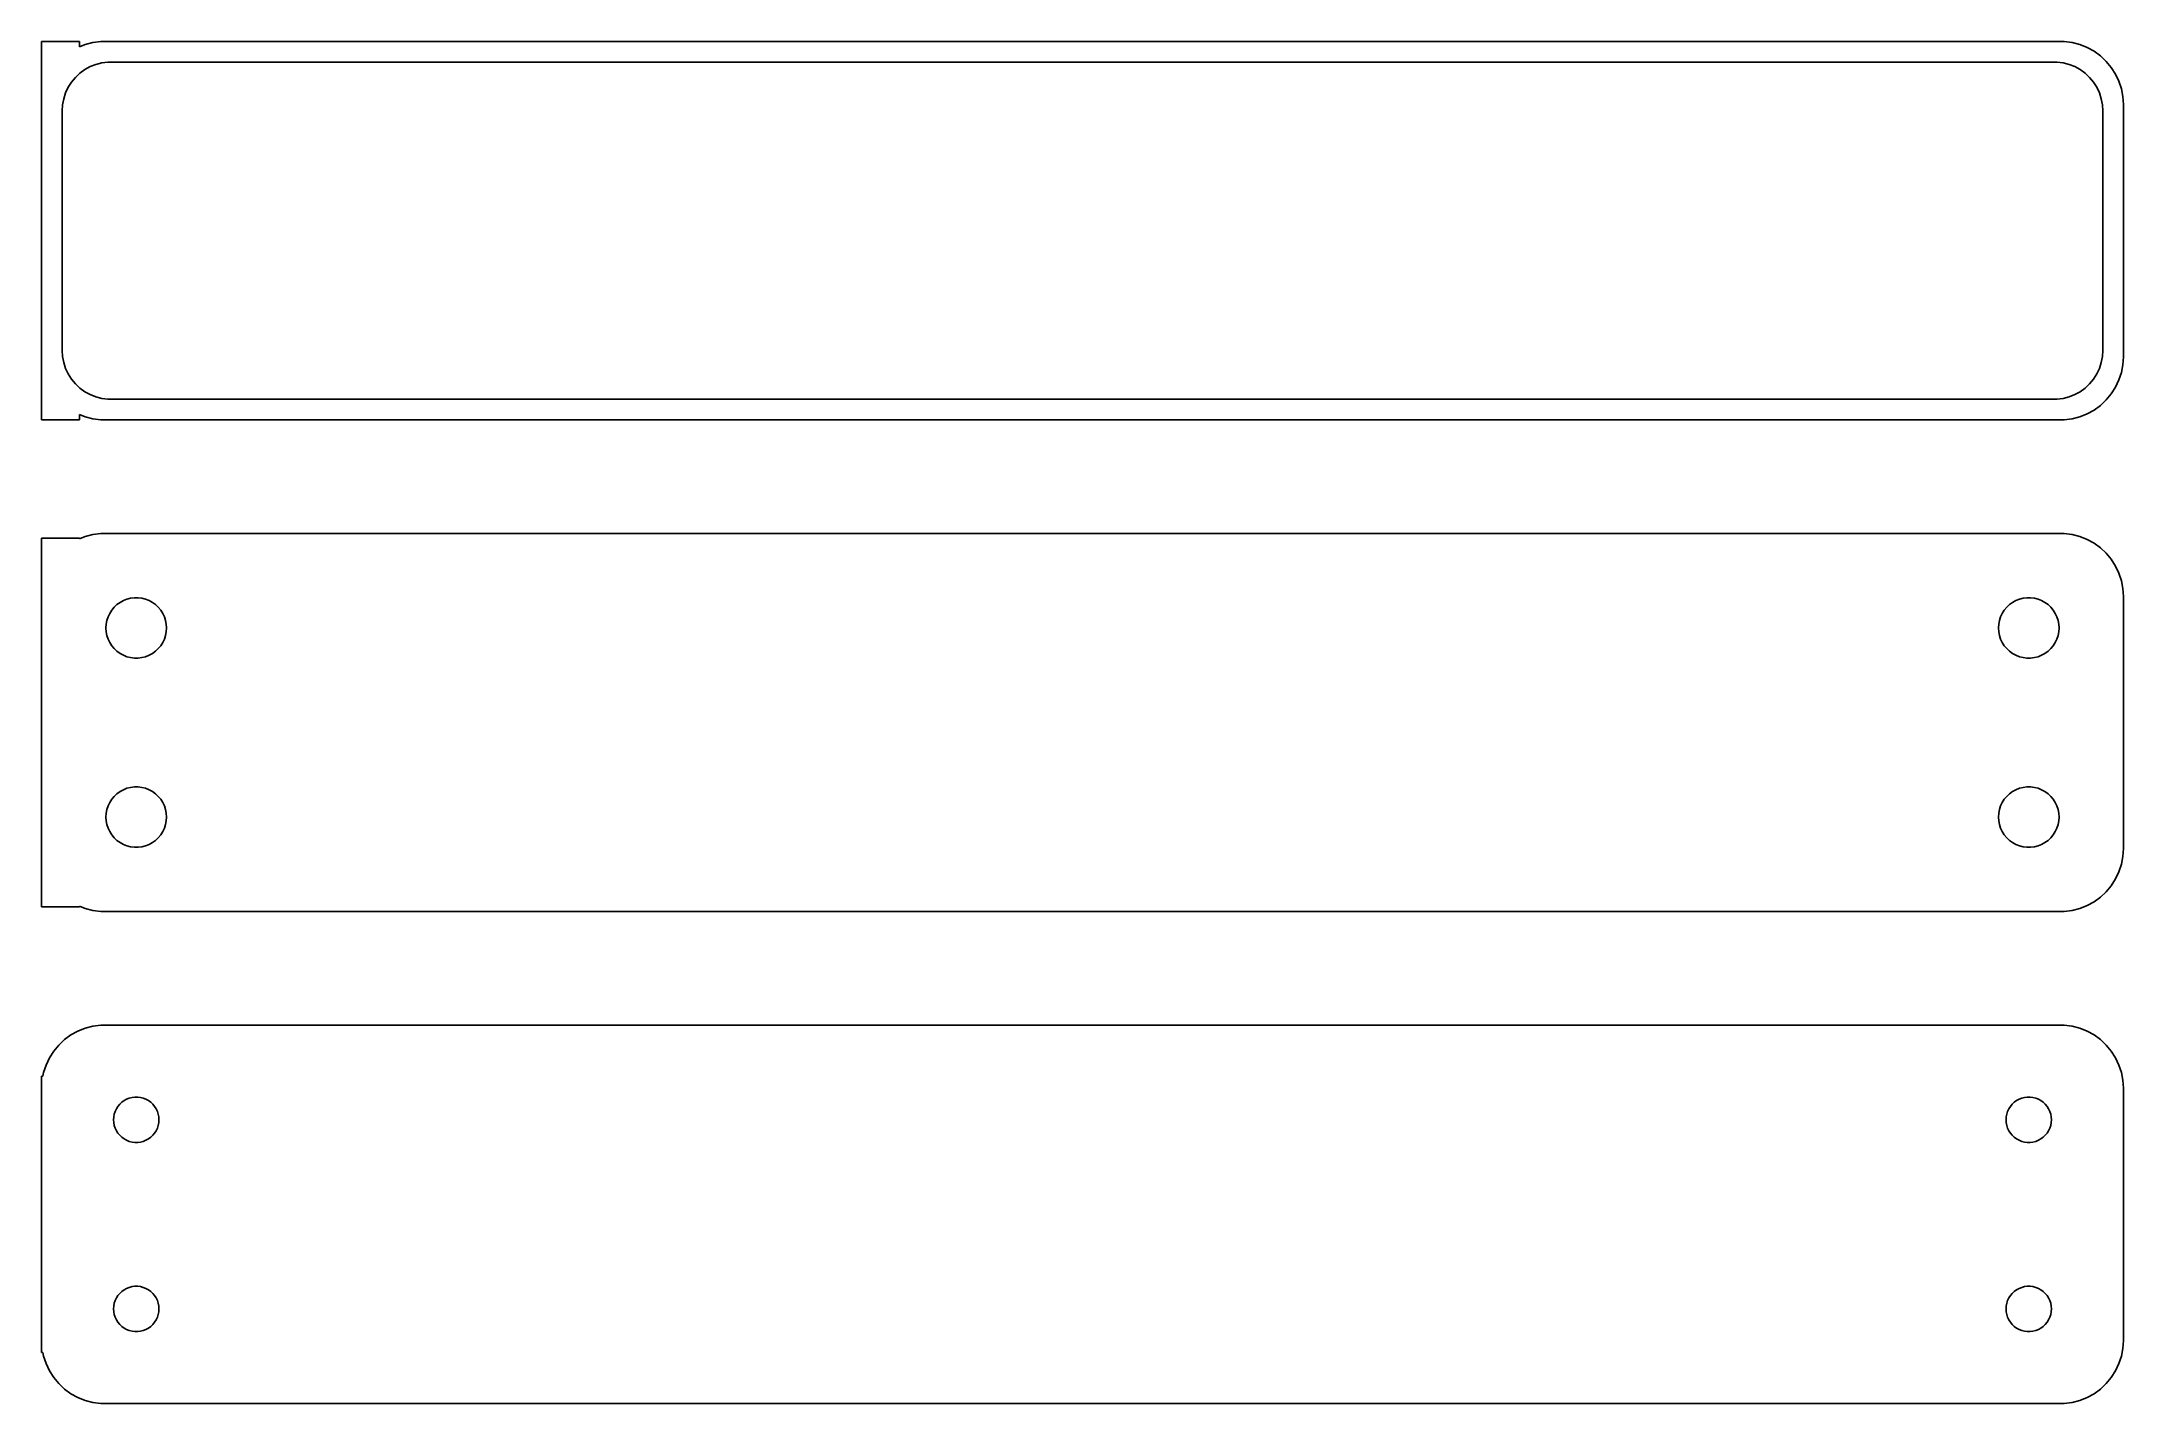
# Model space of a CAD drawing. Header units: metres. Extents: x -82 to 82, y 63 to 171.
import ezdxf

# ---------------------------------------------------------------- set-up
doc = ezdxf.new("R2010")
doc.units = ezdxf.units.M

msp = doc.modelspace()

# ---------------------------------------------------------------- linework, layer by layer
for p, q in [((-79.5, 170.99), (-82.5, 170.99)), ((-82.5, 170.99), (-82.5, 141.01)), ((-79.5, 170.575), (-79.5, 170.99)), ((-79.0451, 170.755), (-79.5, 170.575)), ((-78.4369, 170.911), (-79.0451, 170.755)), ((-77.8139, 170.99), (-78.4369, 170.911)), ((77.8139, 170.99), (-77.8139, 170.99)), ((78.4369, 170.911), (77.8139, 170.99)), ((79.0451, 170.755), (78.4369, 170.911)), ((79.6289, 170.524), (79.0451, 170.755)), ((80.1791, 170.222), (79.6289, 170.524)), ((80.6871, 169.853), (80.1791, 170.222)), ((-79.823, 168.151), (-79.4685, 168.484)), ((-79.4685, 168.484), (-79.0751, 168.77)), ((-79.0751, 168.77), (-78.6489, 169.004)), ((-78.6489, 169.004), (-78.1967, 169.183)), ((-78.1967, 169.183), (-77.7256, 169.304)), ((-77.7256, 169.304), (-77.2432, 169.365)), ((-77.2432, 169.365), (77.2432, 169.365)), ((77.2432, 169.365), (77.7256, 169.304)), ((77.7256, 169.304), (78.1967, 169.183)), ((78.1967, 169.183), (78.6489, 169.004)), ((78.6489, 169.004), (79.0751, 168.77)), ((79.0751, 168.77), (79.4685, 168.484)), ((79.4685, 168.484), (79.823, 168.151)), ((81.1448, 169.423), (80.6871, 169.853)), ((81.5451, 168.939), (81.1448, 169.423)), ((81.8815, 168.409), (81.5451, 168.939)), ((82.1489, 167.841), (81.8815, 168.409)), ((-80.751, 166.463), (-80.6007, 166.926)), ((-80.6007, 166.926), (-80.3936, 167.366)), ((-80.3936, 167.366), (-80.133, 167.776)), ((-80.133, 167.776), (-79.823, 168.151)), ((79.823, 168.151), (80.133, 167.776)), ((80.133, 167.776), (80.3936, 167.366)), ((80.3936, 167.366), (80.6007, 166.926)), ((80.6007, 166.926), (80.751, 166.463)), ((82.3429, 167.243), (82.1489, 167.841)), ((82.4606, 166.627), (82.3429, 167.243)), ((-80.8726, 165.5), (-80.8421, 165.985)), ((-80.8726, 146.5), (-80.8726, 165.5)), ((-80.8421, 165.985), (-80.751, 166.463)), ((80.751, 166.463), (80.8421, 165.985)), ((80.8421, 165.985), (80.8726, 165.5)), ((80.8726, 165.5), (80.8726, 146.5)), ((82.5, 166), (82.4606, 166.627)), ((82.5, 146), (82.5, 166)), ((-80.8421, 146.015), (-80.8726, 146.5)), ((-80.751, 145.537), (-80.8421, 146.015)), ((-80.6007, 145.074), (-80.751, 145.537)), ((80.751, 145.537), (80.6007, 145.074)), ((80.8421, 146.015), (80.751, 145.537)), ((80.8726, 146.5), (80.8421, 146.015)), ((82.3429, 144.757), (82.4606, 145.373)), ((82.4606, 145.373), (82.5, 146)), ((-80.3936, 144.634), (-80.6007, 145.074)), ((-80.133, 144.224), (-80.3936, 144.634)), ((-79.823, 143.849), (-80.133, 144.224)), ((-79.4685, 143.516), (-79.823, 143.849)), ((79.823, 143.849), (79.4685, 143.516)), ((80.133, 144.224), (79.823, 143.849)), ((80.3936, 144.634), (80.133, 144.224)), ((80.6007, 145.074), (80.3936, 144.634)), ((81.5451, 143.061), (81.8815, 143.591)), ((81.8815, 143.591), (82.1489, 144.159)), ((82.1489, 144.159), (82.3429, 144.757)), ((-79.0751, 143.23), (-79.4685, 143.516)), ((-78.6489, 142.996), (-79.0751, 143.23)), ((-78.1967, 142.817), (-78.6489, 142.996)), ((-77.7256, 142.696), (-78.1967, 142.817)), ((-77.2432, 142.635), (-77.7256, 142.696)), ((77.2432, 142.635), (-77.2432, 142.635)), ((77.7256, 142.696), (77.2432, 142.635)), ((78.1967, 142.817), (77.7256, 142.696)), ((78.6489, 142.996), (78.1967, 142.817)), ((79.0751, 143.23), (78.6489, 142.996)), ((79.4685, 143.516), (79.0751, 143.23)), ((80.1791, 141.778), (80.6871, 142.147)), ((80.6871, 142.147), (81.1448, 142.577)), ((81.1448, 142.577), (81.5451, 143.061)), ((-82.5, 141.01), (-79.5, 141.01)), ((-79.5, 141.425), (-79.0451, 141.245)), ((-79.5, 141.01), (-79.5, 141.425)), ((-79.0451, 141.245), (-78.4369, 141.089)), ((-78.4369, 141.089), (-77.8139, 141.01)), ((-77.8139, 141.01), (77.8139, 141.01)), ((77.8139, 141.01), (78.4369, 141.089)), ((78.4369, 141.089), (79.0451, 141.245)), ((79.0451, 141.245), (79.6289, 141.476)), ((79.6289, 141.476), (80.1791, 141.778)), ((-79.5, 131.615), (-82.5, 131.615)), ((-82.5, 131.615), (-82.5, 102.385)), ((-79.0451, 131.755), (-79.5, 131.575)), ((-79.5, 131.575), (-79.5, 131.615)), ((-78.4369, 131.911), (-79.0451, 131.755)), ((-77.8139, 131.99), (-78.4369, 131.911)), ((77.8139, 131.99), (-77.8139, 131.99)), ((78.4369, 131.911), (77.8139, 131.99)), ((79.0451, 131.755), (78.4369, 131.911)), ((79.6289, 131.524), (79.0451, 131.755)), ((80.1791, 131.222), (79.6289, 131.524)), ((80.6871, 130.853), (80.1791, 131.222)), ((81.1448, 130.423), (80.6871, 130.853)), ((81.5451, 129.939), (81.1448, 130.423)), ((81.8815, 129.409), (81.5451, 129.939)), ((82.1489, 128.841), (81.8815, 129.409)), ((82.3429, 128.243), (82.1489, 128.841)), ((82.4606, 127.627), (82.3429, 128.243)), ((82.5, 127), (82.4606, 127.627)), ((-77.2315, 125.383), (-77.1031, 125.656)), ((-77.1031, 125.656), (-76.9416, 125.911)), ((-76.9416, 125.911), (-76.7495, 126.143)), ((-76.7495, 126.143), (-76.5298, 126.349)), ((-76.5298, 126.349), (-76.286, 126.526)), ((-76.286, 126.526), (-76.0219, 126.672)), ((-76.0219, 126.672), (-75.7416, 126.783)), ((-75.7416, 126.783), (-75.4497, 126.857)), ((-75.4497, 126.857), (-75.1507, 126.895)), ((-75.1507, 126.895), (-74.8493, 126.895)), ((-74.8493, 126.895), (-74.5503, 126.857)), ((-74.5503, 126.857), (-74.2584, 126.783)), ((-74.2584, 126.783), (-73.9781, 126.672)), ((-73.9781, 126.672), (-73.714, 126.526)), ((-73.714, 126.526), (-73.4702, 126.349)), ((-73.4702, 126.349), (-73.2505, 126.143)), ((-73.2505, 126.143), (-73.0583, 125.911)), ((-73.0583, 125.911), (-72.8969, 125.656)), ((-72.8969, 125.656), (-72.7685, 125.383)), ((72.7685, 125.383), (72.8969, 125.656)), ((72.8969, 125.656), (73.0583, 125.911)), ((73.0583, 125.911), (73.2505, 126.143)), ((73.2505, 126.143), (73.4702, 126.349)), ((73.4702, 126.349), (73.714, 126.526)), ((73.714, 126.526), (73.9781, 126.672)), ((73.9781, 126.672), (74.2584, 126.783)), ((74.2584, 126.783), (74.5503, 126.857)), ((74.5503, 126.857), (74.8493, 126.895)), ((74.8493, 126.895), (75.1507, 126.895)), ((75.1507, 126.895), (75.4497, 126.857)), ((75.4497, 126.857), (75.7416, 126.783)), ((75.7416, 126.783), (76.0219, 126.672)), ((76.0219, 126.672), (76.286, 126.526)), ((76.286, 126.526), (76.5298, 126.349)), ((76.5298, 126.349), (76.7495, 126.143)), ((76.7495, 126.143), (76.9416, 125.911)), ((76.9416, 125.911), (77.1031, 125.656)), ((77.1031, 125.656), (77.2315, 125.383)), ((82.5, 107), (82.5, 127)), ((-77.4, 124.5), (-77.3811, 124.801)), ((-77.3811, 124.199), (-77.4, 124.5)), ((-77.3811, 124.801), (-77.3246, 125.097)), ((-77.3246, 123.903), (-77.3811, 124.199)), ((-77.3246, 125.097), (-77.2315, 125.383)), ((-77.2315, 123.617), (-77.3246, 123.903)), ((-72.7685, 125.383), (-72.6754, 125.097)), ((-72.6754, 123.903), (-72.7685, 123.617)), ((-72.6754, 125.097), (-72.6189, 124.801)), ((-72.6189, 124.199), (-72.6754, 123.903)), ((-72.6189, 124.801), (-72.6, 124.5)), ((-72.6, 124.5), (-72.6189, 124.199)), ((72.6, 124.5), (72.6189, 124.801)), ((72.6189, 124.199), (72.6, 124.5)), ((72.6189, 124.801), (72.6754, 125.097)), ((72.6754, 123.903), (72.6189, 124.199)), ((72.6754, 125.097), (72.7685, 125.383)), ((72.7685, 123.617), (72.6754, 123.903)), ((77.2315, 125.383), (77.3246, 125.097)), ((77.3246, 123.903), (77.2315, 123.617)), ((77.3246, 125.097), (77.3811, 124.801)), ((77.3811, 124.199), (77.3246, 123.903)), ((77.3811, 124.801), (77.4, 124.5)), ((77.4, 124.5), (77.3811, 124.199)), ((-77.1031, 123.344), (-77.2315, 123.617)), ((-76.9416, 123.089), (-77.1031, 123.344)), ((-76.7495, 122.857), (-76.9416, 123.089)), ((-76.5298, 122.651), (-76.7495, 122.857)), ((-76.286, 122.474), (-76.5298, 122.651)), ((-76.0219, 122.328), (-76.286, 122.474)), ((-75.7416, 122.217), (-76.0219, 122.328)), ((-75.4497, 122.143), (-75.7416, 122.217)), ((-75.1507, 122.105), (-75.4497, 122.143)), ((-74.8493, 122.105), (-75.1507, 122.105)), ((-74.5503, 122.143), (-74.8493, 122.105)), ((-74.2584, 122.217), (-74.5503, 122.143)), ((-73.9781, 122.328), (-74.2584, 122.217)), ((-73.714, 122.474), (-73.9781, 122.328)), ((-73.4702, 122.651), (-73.714, 122.474)), ((-73.2505, 122.857), (-73.4702, 122.651)), ((-73.0583, 123.089), (-73.2505, 122.857)), ((-72.8969, 123.344), (-73.0583, 123.089)), ((-72.7685, 123.617), (-72.8969, 123.344)), ((72.8969, 123.344), (72.7685, 123.617)), ((73.0583, 123.089), (72.8969, 123.344)), ((73.2505, 122.857), (73.0583, 123.089)), ((73.4702, 122.651), (73.2505, 122.857)), ((73.714, 122.474), (73.4702, 122.651)), ((73.9781, 122.328), (73.714, 122.474)), ((74.2584, 122.217), (73.9781, 122.328)), ((74.5503, 122.143), (74.2584, 122.217)), ((74.8493, 122.105), (74.5503, 122.143)), ((75.1507, 122.105), (74.8493, 122.105)), ((75.4497, 122.143), (75.1507, 122.105)), ((75.7416, 122.217), (75.4497, 122.143)), ((76.0219, 122.328), (75.7416, 122.217)), ((76.286, 122.474), (76.0219, 122.328)), ((76.5298, 122.651), (76.286, 122.474)), ((76.7495, 122.857), (76.5298, 122.651)), ((76.9416, 123.089), (76.7495, 122.857)), ((77.1031, 123.344), (76.9416, 123.089)), ((77.2315, 123.617), (77.1031, 123.344)), ((-77.2315, 110.383), (-77.1031, 110.656)), ((-77.1031, 110.656), (-76.9416, 110.911)), ((-76.9416, 110.911), (-76.7495, 111.143)), ((-76.7495, 111.143), (-76.5298, 111.349)), ((-76.5298, 111.349), (-76.286, 111.526)), ((-76.286, 111.526), (-76.0219, 111.672)), ((-76.0219, 111.672), (-75.7416, 111.783)), ((-75.7416, 111.783), (-75.4497, 111.857)), ((-75.4497, 111.857), (-75.1507, 111.895)), ((-75.1507, 111.895), (-74.8493, 111.895)), ((-74.8493, 111.895), (-74.5503, 111.857)), ((-74.5503, 111.857), (-74.2584, 111.783)), ((-74.2584, 111.783), (-73.9781, 111.672)), ((-73.9781, 111.672), (-73.714, 111.526)), ((-73.714, 111.526), (-73.4702, 111.349)), ((-73.4702, 111.349), (-73.2505, 111.143)), ((-73.2505, 111.143), (-73.0583, 110.911)), ((-73.0583, 110.911), (-72.8969, 110.656)), ((-72.8969, 110.656), (-72.7685, 110.383)), ((72.7685, 110.383), (72.8969, 110.656)), ((72.8969, 110.656), (73.0583, 110.911)), ((73.0583, 110.911), (73.2505, 111.143)), ((73.2505, 111.143), (73.4702, 111.349)), ((73.4702, 111.349), (73.714, 111.526)), ((73.714, 111.526), (73.9781, 111.672)), ((73.9781, 111.672), (74.2584, 111.783)), ((74.2584, 111.783), (74.5503, 111.857)), ((74.5503, 111.857), (74.8493, 111.895)), ((74.8493, 111.895), (75.1507, 111.895)), ((75.1507, 111.895), (75.4497, 111.857)), ((75.4497, 111.857), (75.7416, 111.783)), ((75.7416, 111.783), (76.0219, 111.672)), ((76.0219, 111.672), (76.286, 111.526)), ((76.286, 111.526), (76.5298, 111.349)), ((76.5298, 111.349), (76.7495, 111.143)), ((76.7495, 111.143), (76.9416, 110.911)), ((76.9416, 110.911), (77.1031, 110.656)), ((77.1031, 110.656), (77.2315, 110.383)), ((-77.4, 109.5), (-77.3811, 109.801)), ((-77.3811, 109.199), (-77.4, 109.5)), ((-77.3811, 109.801), (-77.3246, 110.097)), ((-77.3246, 108.903), (-77.3811, 109.199)), ((-77.3246, 110.097), (-77.2315, 110.383)), ((-77.2315, 108.617), (-77.3246, 108.903)), ((-72.7685, 110.383), (-72.6754, 110.097)), ((-72.6754, 108.903), (-72.7685, 108.617)), ((-72.6754, 110.097), (-72.6189, 109.801)), ((-72.6189, 109.199), (-72.6754, 108.903)), ((-72.6189, 109.801), (-72.6, 109.5)), ((-72.6, 109.5), (-72.6189, 109.199)), ((72.6, 109.5), (72.6189, 109.801)), ((72.6189, 109.199), (72.6, 109.5)), ((72.6189, 109.801), (72.6754, 110.097)), ((72.6754, 108.903), (72.6189, 109.199)), ((72.6754, 110.097), (72.7685, 110.383)), ((72.7685, 108.617), (72.6754, 108.903)), ((77.2315, 110.383), (77.3246, 110.097)), ((77.3246, 108.903), (77.2315, 108.617)), ((77.3246, 110.097), (77.3811, 109.801)), ((77.3811, 109.199), (77.3246, 108.903)), ((77.3811, 109.801), (77.4, 109.5)), ((77.4, 109.5), (77.3811, 109.199)), ((-77.1031, 108.344), (-77.2315, 108.617)), ((-76.9416, 108.089), (-77.1031, 108.344)), ((-76.7495, 107.857), (-76.9416, 108.089)), ((-76.5298, 107.651), (-76.7495, 107.857)), ((-76.286, 107.474), (-76.5298, 107.651)), ((-76.0219, 107.328), (-76.286, 107.474)), ((-75.7416, 107.217), (-76.0219, 107.328)), ((-73.9781, 107.328), (-74.2584, 107.217)), ((-73.714, 107.474), (-73.9781, 107.328)), ((-73.4702, 107.651), (-73.714, 107.474)), ((-73.2505, 107.857), (-73.4702, 107.651)), ((-73.0583, 108.089), (-73.2505, 107.857)), ((-72.8969, 108.344), (-73.0583, 108.089)), ((-72.7685, 108.617), (-72.8969, 108.344)), ((72.8969, 108.344), (72.7685, 108.617)), ((73.0583, 108.089), (72.8969, 108.344)), ((73.2505, 107.857), (73.0583, 108.089)), ((73.4702, 107.651), (73.2505, 107.857)), ((73.714, 107.474), (73.4702, 107.651)), ((73.9781, 107.328), (73.714, 107.474)), ((74.2584, 107.217), (73.9781, 107.328)), ((76.0219, 107.328), (75.7416, 107.217)), ((76.286, 107.474), (76.0219, 107.328)), ((76.5298, 107.651), (76.286, 107.474)), ((76.7495, 107.857), (76.5298, 107.651)), ((76.9416, 108.089), (76.7495, 107.857)), ((77.1031, 108.344), (76.9416, 108.089)), ((77.2315, 108.617), (77.1031, 108.344)), ((-75.4497, 107.143), (-75.7416, 107.217)), ((-75.1507, 107.105), (-75.4497, 107.143)), ((-74.8493, 107.105), (-75.1507, 107.105)), ((-74.5503, 107.143), (-74.8493, 107.105)), ((-74.2584, 107.217), (-74.5503, 107.143)), ((74.5503, 107.143), (74.2584, 107.217)), ((74.8493, 107.105), (74.5503, 107.143)), ((75.1507, 107.105), (74.8493, 107.105)), ((75.4497, 107.143), (75.1507, 107.105)), ((75.7416, 107.217), (75.4497, 107.143)), ((82.1489, 105.159), (82.3429, 105.757)), ((82.3429, 105.757), (82.4606, 106.373)), ((82.4606, 106.373), (82.5, 107)), ((81.1448, 103.577), (81.5451, 104.061)), ((81.5451, 104.061), (81.8815, 104.591)), ((81.8815, 104.591), (82.1489, 105.159)), ((-82.5, 102.385), (-79.5, 102.385)), ((-79.5, 102.385), (-79.5, 102.425)), ((-79.5, 102.425), (-79.0451, 102.245)), ((79.0451, 102.245), (79.6289, 102.476)), ((79.6289, 102.476), (80.1791, 102.778)), ((80.1791, 102.778), (80.6871, 103.147)), ((80.6871, 103.147), (81.1448, 103.577)), ((-79.0451, 102.245), (-78.4369, 102.089)), ((-78.4369, 102.089), (-77.8139, 102.01)), ((-77.8139, 102.01), (77.8139, 102.01)), ((77.8139, 102.01), (78.4369, 102.089)), ((78.4369, 102.089), (79.0451, 102.245)), ((-79.6289, 92.5241), (-80.1791, 92.2216)), ((-79.0451, 92.7553), (-79.6289, 92.5241)), ((-78.4369, 92.9114), (-79.0451, 92.7553)), ((-77.8139, 92.9901), (-78.4369, 92.9114)), ((77.8139, 92.9901), (-77.8139, 92.9901)), ((78.4369, 92.9114), (77.8139, 92.9901)), ((79.0451, 92.7553), (78.4369, 92.9114)), ((79.6289, 92.5241), (79.0451, 92.7553)), ((80.1791, 92.2216), (79.6289, 92.5241)), ((-81.5451, 90.9389), (-81.8815, 90.4088)), ((-81.1448, 91.4227), (-81.5451, 90.9389)), ((-80.6871, 91.8526), (-81.1448, 91.4227)), ((-80.1791, 92.2216), (-80.6871, 91.8526)), ((80.6871, 91.8526), (80.1791, 92.2216)), ((81.1448, 91.4227), (80.6871, 91.8526)), ((81.5451, 90.9389), (81.1448, 91.4227)), ((81.8815, 90.4088), (81.5451, 90.9389)), ((-82.3429, 89.2434), (-82.4, 88.9442)), ((-82.1489, 89.8406), (-82.3429, 89.2434)), ((-81.8815, 90.4088), (-82.1489, 89.8406)), ((82.1489, 89.8406), (81.8815, 90.4088)), ((82.3429, 89.2434), (82.1489, 89.8406)), ((82.4606, 88.6267), (82.3429, 89.2434)), ((-82.4, 88.9442), (-82.5, 88.9442)), ((-82.5, 88.9442), (-82.5, 67.0558)), ((82.5, 88), (82.4606, 88.6267)), ((82.5, 68), (82.5, 88)), ((-76.7858, 85.7256), (-76.7434, 85.9476)), ((-76.7434, 85.9476), (-76.6736, 86.1626)), ((-76.6736, 86.1626), (-76.5773, 86.3671)), ((-76.5773, 86.3671), (-76.4562, 86.558)), ((-76.4562, 86.558), (-76.3121, 86.7322)), ((-76.3121, 86.7322), (-76.1474, 86.8869)), ((-76.1474, 86.8869), (-75.9645, 87.0198)), ((-75.9645, 87.0198), (-75.7664, 87.1287)), ((-75.7664, 87.1287), (-75.5562, 87.2119)), ((-75.5562, 87.2119), (-75.3373, 87.2681)), ((-75.3373, 87.2681), (-75.113, 87.2964)), ((-75.113, 87.2964), (-74.887, 87.2964)), ((-74.887, 87.2964), (-74.6627, 87.2681)), ((-74.6627, 87.2681), (-74.4438, 87.2119)), ((-74.4438, 87.2119), (-74.2336, 87.1287)), ((-74.2336, 87.1287), (-74.0355, 87.0198)), ((-74.0355, 87.0198), (-73.8526, 86.8869)), ((-73.8526, 86.8869), (-73.6879, 86.7322)), ((-73.6879, 86.7322), (-73.5438, 86.558)), ((-73.5438, 86.558), (-73.4226, 86.3671)), ((-73.4226, 86.3671), (-73.3264, 86.1626)), ((-73.3264, 86.1626), (-73.2565, 85.9476)), ((-73.2565, 85.9476), (-73.2142, 85.7256)), ((73.2142, 85.7256), (73.2565, 85.9476)), ((73.2565, 85.9476), (73.3264, 86.1626)), ((73.3264, 86.1626), (73.4226, 86.3671)), ((73.4226, 86.3671), (73.5438, 86.558)), ((73.5438, 86.558), (73.6879, 86.7322)), ((73.6879, 86.7322), (73.8526, 86.8869)), ((73.8526, 86.8869), (74.0355, 87.0198)), ((74.0355, 87.0198), (74.2336, 87.1287)), ((74.2336, 87.1287), (74.4438, 87.2119)), ((74.4438, 87.2119), (74.6627, 87.2681)), ((74.6627, 87.2681), (74.887, 87.2964)), ((74.887, 87.2964), (75.113, 87.2964)), ((75.113, 87.2964), (75.3373, 87.2681)), ((75.3373, 87.2681), (75.5562, 87.2119)), ((75.5562, 87.2119), (75.7664, 87.1287)), ((75.7664, 87.1287), (75.9645, 87.0198)), ((75.9645, 87.0198), (76.1474, 86.8869)), ((76.1474, 86.8869), (76.3121, 86.7322)), ((76.3121, 86.7322), (76.4562, 86.558)), ((76.4562, 86.558), (76.5773, 86.3671)), ((76.5773, 86.3671), (76.6736, 86.1626)), ((76.6736, 86.1626), (76.7434, 85.9476)), ((76.7434, 85.9476), (76.7858, 85.7256)), ((-76.8, 85.5), (-76.7858, 85.7256)), ((-76.7858, 85.2744), (-76.8, 85.5)), ((-76.7434, 85.0524), (-76.7858, 85.2744)), ((-76.6736, 84.8374), (-76.7434, 85.0524)), ((-76.5773, 84.6328), (-76.6736, 84.8374)), ((-76.4562, 84.442), (-76.5773, 84.6328)), ((-76.3121, 84.2678), (-76.4562, 84.442)), ((-76.1474, 84.1131), (-76.3121, 84.2678)), ((-73.6879, 84.2678), (-73.8526, 84.1131)), ((-73.5438, 84.442), (-73.6879, 84.2678)), ((-73.4226, 84.6328), (-73.5438, 84.442)), ((-73.3264, 84.8374), (-73.4226, 84.6328)), ((-73.2565, 85.0524), (-73.3264, 84.8374)), ((-73.2142, 85.2744), (-73.2565, 85.0524)), ((-73.2142, 85.7256), (-73.2, 85.5)), ((-73.2, 85.5), (-73.2142, 85.2744)), ((73.2, 85.5), (73.2142, 85.7256)), ((73.2142, 85.2744), (73.2, 85.5)), ((73.2565, 85.0524), (73.2142, 85.2744)), ((73.3264, 84.8374), (73.2565, 85.0524)), ((73.4226, 84.6328), (73.3264, 84.8374)), ((73.5438, 84.442), (73.4226, 84.6328)), ((73.6879, 84.2678), (73.5438, 84.442)), ((73.8526, 84.1131), (73.6879, 84.2678)), ((76.3121, 84.2678), (76.1474, 84.1131)), ((76.4562, 84.442), (76.3121, 84.2678)), ((76.5773, 84.6328), (76.4562, 84.442)), ((76.6736, 84.8374), (76.5773, 84.6328)), ((76.7434, 85.0524), (76.6736, 84.8374)), ((76.7858, 85.2744), (76.7434, 85.0524)), ((76.7858, 85.7256), (76.8, 85.5)), ((76.8, 85.5), (76.7858, 85.2744)), ((-75.9645, 83.9802), (-76.1474, 84.1131)), ((-75.7664, 83.8713), (-75.9645, 83.9802)), ((-75.5562, 83.7881), (-75.7664, 83.8713)), ((-75.3373, 83.7319), (-75.5562, 83.7881)), ((-75.113, 83.7036), (-75.3373, 83.7319)), ((-74.887, 83.7036), (-75.113, 83.7036)), ((-74.6627, 83.7319), (-74.887, 83.7036)), ((-74.4438, 83.7881), (-74.6627, 83.7319)), ((-74.2336, 83.8713), (-74.4438, 83.7881)), ((-74.0355, 83.9802), (-74.2336, 83.8713)), ((-73.8526, 84.1131), (-74.0355, 83.9802)), ((74.0355, 83.9802), (73.8526, 84.1131)), ((74.2336, 83.8713), (74.0355, 83.9802)), ((74.4438, 83.7881), (74.2336, 83.8713)), ((74.6627, 83.7319), (74.4438, 83.7881)), ((74.887, 83.7036), (74.6627, 83.7319)), ((75.113, 83.7036), (74.887, 83.7036)), ((75.3373, 83.7319), (75.113, 83.7036)), ((75.5562, 83.7881), (75.3373, 83.7319)), ((75.7664, 83.8713), (75.5562, 83.7881)), ((75.9645, 83.9802), (75.7664, 83.8713)), ((76.1474, 84.1131), (75.9645, 83.9802)), ((-76.7434, 70.9476), (-76.6736, 71.1626)), ((-76.6736, 71.1626), (-76.5773, 71.3672)), ((-76.5773, 71.3672), (-76.4562, 71.558)), ((-76.4562, 71.558), (-76.3121, 71.7322)), ((-76.3121, 71.7322), (-76.1474, 71.8869)), ((-76.1474, 71.8869), (-75.9645, 72.0198)), ((-75.9645, 72.0198), (-75.7664, 72.1287)), ((-75.7664, 72.1287), (-75.5562, 72.2119)), ((-75.5562, 72.2119), (-75.3373, 72.2681)), ((-75.3373, 72.2681), (-75.113, 72.2964)), ((-75.113, 72.2964), (-74.887, 72.2964)), ((-74.887, 72.2964), (-74.6627, 72.2681)), ((-74.6627, 72.2681), (-74.4438, 72.2119)), ((-74.4438, 72.2119), (-74.2336, 72.1287)), ((-74.2336, 72.1287), (-74.0355, 72.0198)), ((-74.0355, 72.0198), (-73.8526, 71.8869)), ((-73.8526, 71.8869), (-73.6879, 71.7322)), ((-73.6879, 71.7322), (-73.5438, 71.558)), ((-73.5438, 71.558), (-73.4226, 71.3672)), ((-73.4226, 71.3672), (-73.3264, 71.1626)), ((-73.3264, 71.1626), (-73.2565, 70.9476)), ((73.2565, 70.9476), (73.3264, 71.1626)), ((73.3264, 71.1626), (73.4226, 71.3672)), ((73.4226, 71.3672), (73.5438, 71.558)), ((73.5438, 71.558), (73.6879, 71.7322)), ((73.6879, 71.7322), (73.8526, 71.8869)), ((73.8526, 71.8869), (74.0355, 72.0198)), ((74.0355, 72.0198), (74.2336, 72.1287)), ((74.2336, 72.1287), (74.4438, 72.2119)), ((74.4438, 72.2119), (74.6627, 72.2681)), ((74.6627, 72.2681), (74.887, 72.2964)), ((74.887, 72.2964), (75.113, 72.2964)), ((75.113, 72.2964), (75.3373, 72.2681)), ((75.3373, 72.2681), (75.5562, 72.2119)), ((75.5562, 72.2119), (75.7664, 72.1287)), ((75.7664, 72.1287), (75.9645, 72.0198)), ((75.9645, 72.0198), (76.1474, 71.8869)), ((76.1474, 71.8869), (76.3121, 71.7322)), ((76.3121, 71.7322), (76.4562, 71.558)), ((76.4562, 71.558), (76.5773, 71.3672)), ((76.5773, 71.3672), (76.6736, 71.1626)), ((76.6736, 71.1626), (76.7434, 70.9476)), ((-76.8, 70.5), (-76.7858, 70.7256)), ((-76.7858, 70.2744), (-76.8, 70.5)), ((-76.7858, 70.7256), (-76.7434, 70.9476)), ((-76.7434, 70.0524), (-76.7858, 70.2744)), ((-76.6736, 69.8374), (-76.7434, 70.0524)), ((-76.5773, 69.6329), (-76.6736, 69.8374)), ((-76.4562, 69.442), (-76.5773, 69.6329)), ((-76.3121, 69.2678), (-76.4562, 69.442)), ((-73.5438, 69.442), (-73.6879, 69.2678)), ((-73.4226, 69.6329), (-73.5438, 69.442)), ((-73.3264, 69.8374), (-73.4226, 69.6329)), ((-73.2565, 70.0524), (-73.3264, 69.8374)), ((-73.2565, 70.9476), (-73.2142, 70.7256)), ((-73.2142, 70.2744), (-73.2565, 70.0524)), ((-73.2142, 70.7256), (-73.2, 70.5)), ((-73.2, 70.5), (-73.2142, 70.2744)), ((73.2, 70.5), (73.2142, 70.7256)), ((73.2142, 70.2744), (73.2, 70.5)), ((73.2142, 70.7256), (73.2565, 70.9476)), ((73.2565, 70.0524), (73.2142, 70.2744)), ((73.3264, 69.8374), (73.2565, 70.0524)), ((73.4226, 69.6329), (73.3264, 69.8374)), ((73.5438, 69.442), (73.4226, 69.6329)), ((73.6879, 69.2678), (73.5438, 69.442)), ((76.4562, 69.442), (76.3121, 69.2678)), ((76.5773, 69.6329), (76.4562, 69.442)), ((76.6736, 69.8374), (76.5773, 69.6329)), ((76.7434, 70.0524), (76.6736, 69.8374)), ((76.7434, 70.9476), (76.7858, 70.7256)), ((76.7858, 70.2744), (76.7434, 70.0524)), ((76.7858, 70.7256), (76.8, 70.5)), ((76.8, 70.5), (76.7858, 70.2744)), ((-76.1474, 69.1131), (-76.3121, 69.2678)), ((-75.9645, 68.9802), (-76.1474, 69.1131)), ((-75.7664, 68.8713), (-75.9645, 68.9802)), ((-75.5562, 68.7881), (-75.7664, 68.8713)), ((-75.3373, 68.7319), (-75.5562, 68.7881)), ((-75.113, 68.7036), (-75.3373, 68.7319)), ((-74.887, 68.7036), (-75.113, 68.7036)), ((-74.6627, 68.7319), (-74.887, 68.7036)), ((-74.4438, 68.7881), (-74.6627, 68.7319)), ((-74.2336, 68.8713), (-74.4438, 68.7881)), ((-74.0355, 68.9802), (-74.2336, 68.8713)), ((-73.8526, 69.1131), (-74.0355, 68.9802)), ((-73.6879, 69.2678), (-73.8526, 69.1131)), ((73.8526, 69.1131), (73.6879, 69.2678)), ((74.0355, 68.9802), (73.8526, 69.1131)), ((74.2336, 68.8713), (74.0355, 68.9802)), ((74.4438, 68.7881), (74.2336, 68.8713)), ((74.6627, 68.7319), (74.4438, 68.7881)), ((74.887, 68.7036), (74.6627, 68.7319)), ((75.113, 68.7036), (74.887, 68.7036)), ((75.3373, 68.7319), (75.113, 68.7036)), ((75.5562, 68.7881), (75.3373, 68.7319)), ((75.7664, 68.8713), (75.5562, 68.7881)), ((75.9645, 68.9802), (75.7664, 68.8713)), ((76.1474, 69.1131), (75.9645, 68.9802)), ((76.3121, 69.2678), (76.1474, 69.1131)), ((82.4606, 67.3733), (82.5, 68)), ((-82.5, 67.0558), (-82.4, 67.0558)), ((-82.4, 67.0558), (-82.3429, 66.7566)), ((-82.3429, 66.7566), (-82.1489, 66.1594)), ((-82.1489, 66.1594), (-81.8815, 65.5912)), ((81.8815, 65.5912), (82.1489, 66.1594)), ((82.1489, 66.1594), (82.3429, 66.7566)), ((82.3429, 66.7566), (82.4606, 67.3733)), ((-81.8815, 65.5912), (-81.5451, 65.0611)), ((-81.5451, 65.0611), (-81.1448, 64.5773)), ((-81.1448, 64.5773), (-80.6871, 64.1474)), ((80.6871, 64.1474), (81.1448, 64.5773)), ((81.1448, 64.5773), (81.5451, 65.0611)), ((81.5451, 65.0611), (81.8815, 65.5912)), ((-80.6871, 64.1474), (-80.1791, 63.7784)), ((-80.1791, 63.7784), (-79.6289, 63.4759)), ((-79.6289, 63.4759), (-79.0451, 63.2447)), ((-79.0451, 63.2447), (-78.4369, 63.0886)), ((-78.4369, 63.0886), (-77.8139, 63.0099)), ((-77.8139, 63.0099), (77.8139, 63.0099)), ((77.8139, 63.0099), (78.4369, 63.0886)), ((78.4369, 63.0886), (79.0451, 63.2447)), ((79.0451, 63.2447), (79.6289, 63.4759)), ((79.6289, 63.4759), (80.1791, 63.7784)), ((80.1791, 63.7784), (80.6871, 64.1474))]:
    msp.add_line(p, q)

doc.saveas('drawing.dxf')
